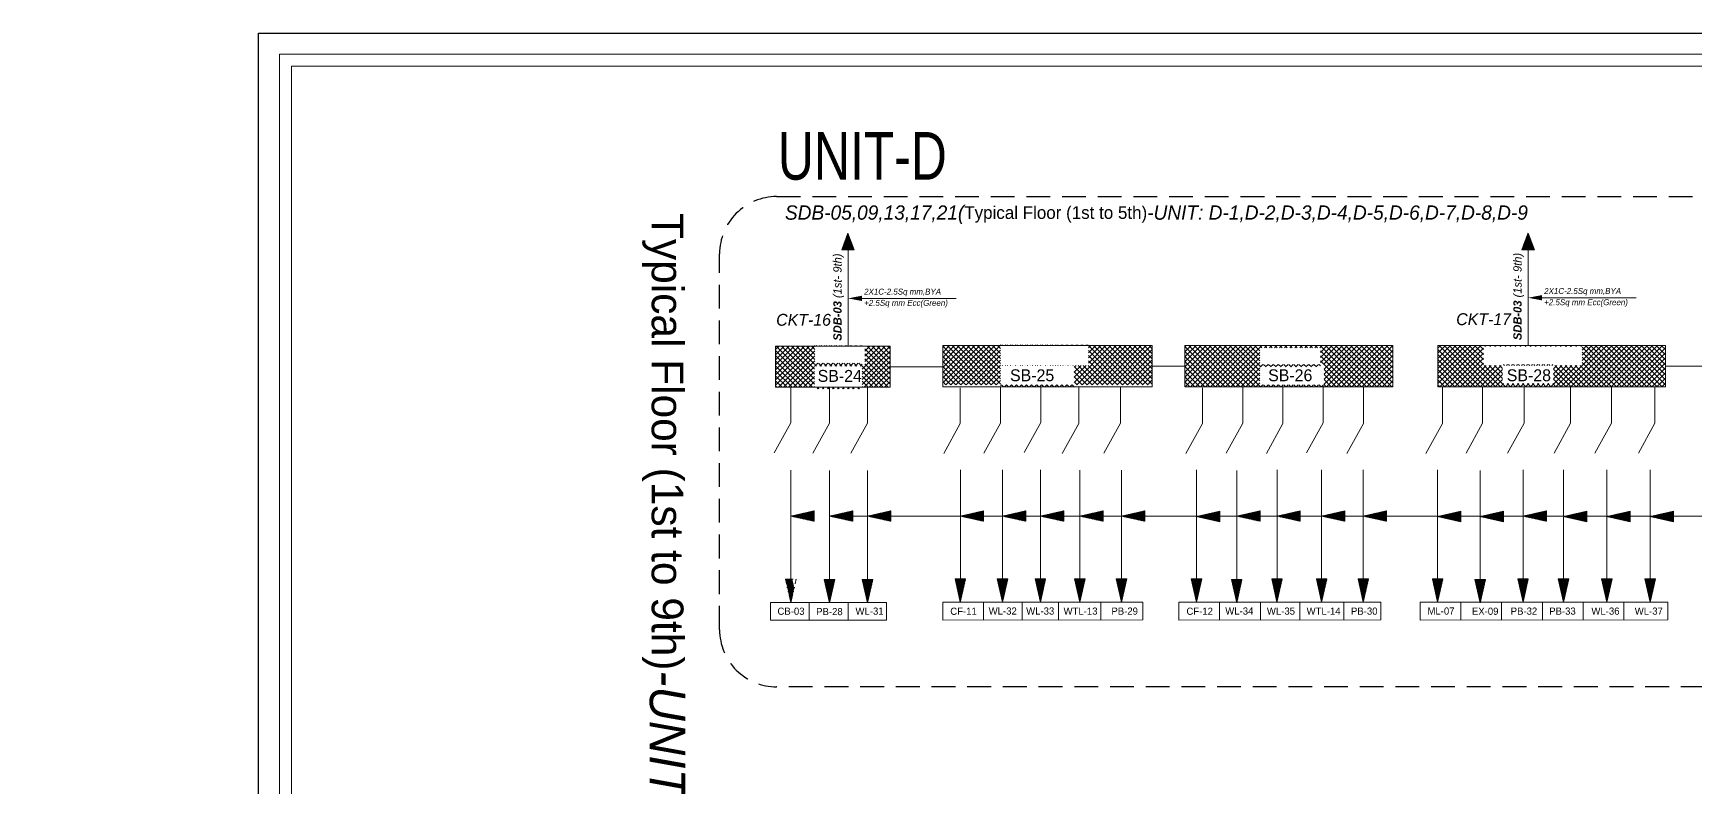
# Model space of a CAD drawing. Header units: inches. Extents: x 109699 to 44449955, y -10987 to 15824140.
# Drawn here: x 217213 to 217912, y -3945 to -3628 of the extents above; entities that cross this region are included whole.
import ezdxf

# ---------------------------------------------------------------- set-up
doc = ezdxf.new("R2010")
doc.units = ezdxf.units.IN
doc.header["$LTSCALE"] = 5
doc.header["$MEASUREMENT"] = 0
doc.linetypes.add('DASHED2', pattern=[0.375, 0.25, -0.125])
doc.linetypes.add('DIVIDE', pattern=[1.25, 0.5, -0.25, 0, -0.25, 0, -0.25])
doc.layers.get('0').update_dxf_attribs({"color": 123})
for name, color, linetype, lineweight in [('@NORMAL', 7, 'Continuous', 5), ('E-CF-Ceiling-Fan', 30, 'Continuous', 13), ('E-CKT-CABLE', 116, 'Continuous', 18), ('E-CKT-TEXT', 135, 'Continuous', 18), ('E-EX-Exhaust-Fan', 190, 'Continuous', 13), ('E-PB-Socket-5A', 203, 'Continuous', 13), ('E-POINT-CABLE', 86, 'Continuous', 18), ('E-SB-Switch-Board', 106, 'Continuous', 18), ('E-SWITCH', 6, 'Continuous', 18), ('E-TP', 11, 'DIVIDE', 18), ('E-WL-Wall-Light', 232, 'Continuous', 15), ('E-WTL-Wall-Tube-Light', 6, 'Continuous', 15), ('Text', 7, 'Continuous', 0), ('WALL-1', 8, 'Continuous', 9)]:
    doc.layers.add(name, color=color, linetype=linetype, lineweight=lineweight)
doc.styles.get("Standard").update_dxf_attribs({"font": 'times.ttf'})
doc.styles.add('style2', font='ARIALN.TTF', dxfattribs={"width": 0.75, "height": 3})
doc.styles.add('TAVE2', font='ROM_____.PFB')

# ---------------------------------------------------------------- blocks, each defined once
blk = doc.blocks.new('zxczxczxcz')
at = {"layer": '@NORMAL'}
for points in [[(177327.5, -15450.1), (175295.2, -15450.1), (175295.2, -14276.8), (177327.5, -14276.8)], [(177319.9, -15442.5), (175302.8, -15442.5), (175302.8, -14284.5), (177319.9, -14284.5)]]:
    blk.add_lwpolyline(points, close=True, dxfattribs=at)
at = {"layer": 'WALL-1', "lineweight": 30}
blk.add_lwpolyline([(177340.9, -15463.5), (175281.8, -15463.5), (175281.8, -14263.5), (177340.9, -14263.5)], close=True, dxfattribs=at)
blk = doc.blocks.new('E-CKT TEXT')
for p, q in [((648438.87, 22105.08), (648437.12, 22112.85)), ((648437.12, 22112.85), (648440.62, 22112.85)), ((648437.16, 22112.65), (648437.36, 22112.85)), ((648437.21, 22112.43), (648437.63, 22112.85)), ((648437.26, 22112.21), (648437.89, 22112.85)), ((648437.31, 22112), (648438.16, 22112.85)), ((648437.36, 22111.78), (648438.43, 22112.85)), ((648437.41, 22111.56), (648438.69, 22112.85)), ((648437.46, 22111.35), (648438.96, 22112.85)), ((648437.51, 22111.13), (648439.22, 22112.85)), ((648437.55, 22110.92), (648439.49, 22112.85)), ((648437.6, 22110.7), (648439.75, 22112.85)), ((648437.65, 22110.48), (648440.02, 22112.85)), ((648437.7, 22110.27), (648440.28, 22112.85)), ((648437.75, 22110.05), (648440.55, 22112.85)), ((648437.8, 22109.83), (648440.57, 22112.6)), ((648437.85, 22109.62), (648440.49, 22112.26)), ((648437.9, 22109.4), (648440.41, 22111.92)), ((648437.94, 22109.18), (648440.34, 22111.58)), ((648437.99, 22108.97), (648440.26, 22111.23)), ((648438.04, 22108.75), (648440.18, 22110.89)), ((648438.09, 22108.54), (648440.11, 22110.55)), ((648438.14, 22108.32), (648440.03, 22110.21)), ((648438.19, 22108.1), (648439.95, 22109.86)), ((648438.24, 22107.89), (648439.87, 22109.52)), ((648438.29, 22107.67), (648439.8, 22109.18)), ((648438.34, 22107.45), (648439.72, 22108.84)), ((648438.38, 22107.24), (648439.64, 22108.49)), ((648438.87, 22105.08), (648440.62, 22112.85)), ((648438.43, 22107.02), (648439.56, 22108.15)), ((648438.48, 22106.8), (648439.49, 22107.81)), ((648438.53, 22106.59), (648439.41, 22107.47)), ((648438.58, 22106.37), (648439.33, 22107.13)), ((648438.63, 22106.16), (648439.26, 22106.78)), ((648438.68, 22105.94), (648439.18, 22106.44)), ((648438.73, 22105.72), (648439.1, 22106.1)), ((648438.77, 22105.51), (648439.02, 22105.76)), ((648438.82, 22105.29), (648438.95, 22105.41))]:
    blk.add_line(p, q)
blk = doc.blocks.new('AR')
at = {"layer": 'E-CKT-CABLE'}
for p, q in [((-271, 449), (0, 548)), ((-155, 405), (-19, 541)), ((-151, 404), (-11, 544)), ((-147, 402), (-2, 547)), ((-144, 401), (0, 544)), ((-140, 399), (0, 539)), ((0, 548), (0, 346)), ((-271, 449), (0, 346)), ((-270, 449), (-269, 450)), ((-266, 448), (-261, 453)), ((-263, 446), (-253, 456)), ((-259, 445), (-244, 459)), ((-255, 443), (-236, 462)), ((-251, 442), (-228, 465)), ((-247, 440), (-219, 468)), ((-243, 439), (-211, 471)), ((-240, 437), (-203, 474)), ((-236, 436), (-194, 477)), ((-232, 434), (-186, 480)), ((-228, 433), (-178, 483)), ((-224, 432), (-169, 486)), ((-220, 430), (-161, 489)), ((-216, 429), (-153, 493)), ((-213, 427), (-144, 496)), ((-209, 426), (-136, 499)), ((-205, 424), (-128, 502)), ((-201, 423), (-119, 505)), ((-197, 421), (-111, 508)), ((-193, 420), (-102, 511)), ((-190, 418), (-94, 514)), ((-186, 417), (-86, 517)), ((-182, 415), (-77, 520)), ((-178, 414), (-69, 523)), ((-174, 413), (-61, 526)), ((-170, 411), (-52, 529)), ((-167, 410), (-44, 532)), ((-163, 408), (-36, 535)), ((-159, 407), (-27, 538)), ((-136, 398), (0, 534)), ((-132, 396), (0, 528)), ((-128, 395), (0, 523)), ((-124, 394), (0, 518)), ((-120, 392), (0, 513)), ((-117, 391), (0, 507)), ((-113, 389), (0, 502)), ((-109, 388), (0, 497)), ((-105, 386), (0, 491)), ((-101, 385), (0, 486)), ((-97, 383), (0, 481)), ((-94, 382), (0, 475)), ((-90, 380), (0, 470)), ((-86, 379), (0, 465)), ((-82, 377), (0, 459)), ((-78, 376), (0, 454)), ((-74, 374), (0, 449)), ((-71, 373), (0, 444)), ((-67, 372), (0, 438)), ((-63, 370), (0, 433)), ((-59, 369), (0, 428)), ((-55, 367), (0, 422)), ((-51, 366), (0, 417)), ((-48, 364), (0, 412)), ((-44, 363), (0, 406)), ((-40, 361), (0, 401)), ((-36, 360), (0, 396)), ((-32, 358), (0, 391)), ((-28, 357), (0, 385)), ((-24, 355), (0, 380)), ((-21, 354), (0, 375)), ((-17, 353), (0, 369)), ((-13, 351), (0, 364)), ((-9, 350), (0, 359)), ((-5, 348), (0, 353)), ((-1, 347), (0, 348))]:
    blk.add_line(p, q, dxfattribs=at)

msp = doc.modelspace()

# ---------------------------------------------------------------- hatches: boundary and pattern name
at = {"layer": 'E-SB-Switch-Board'}
h = msp.add_hatch(dxfattribs=at)
h.set_pattern_fill('ANSI37', color=256, scale=12.003473, angle=180.05046, style=0)
h.set_pattern_definition([(225.050464, (15598.2982, -16746.9632), (1.061901214, -1.060032292), []), (315.050464, (15598.2982, -16746.9632), (1.060032292, 1.061901214), [])])
h.paths.add_polyline_path([(217573.43, -3759.45), (217525.26, -3759.45), (217525.26, -3776.74), (217573.43, -3776.74)])
h.paths.add_polyline_path([(217541.76, -3767.86), (217562.76, -3767.86), (217562.76, -3759.17), (217541.76, -3759.17)])
h.paths.add_polyline_path([(217541.57, -3777.35), (217561.56, -3777.35), (217561.56, -3766.56), (217541.57, -3766.56)])
h = msp.add_hatch(dxfattribs=at)
h.set_pattern_fill('ANSI37', color=256, scale=12.003473, angle=180.05046, style=0)
h.set_pattern_definition([(225.050464, (15604.2204, -16746.7007), (1.061901214, -1.060032292), []), (315.050464, (15604.2204, -16746.7007), (1.060032292, 1.061901214), [])])
h.paths.add_polyline_path([(217683.57, -3759.19), (217595.48, -3759.19), (217595.48, -3775.63), (217683.57, -3775.63)])
h.paths.add_polyline_path([(217619.77, -3767.53), (217656.76, -3767.53), (217656.76, -3758.85), (217619.77, -3758.85)])
h.paths.add_polyline_path([(217619.76, -3776.48), (217650.76, -3776.48), (217650.76, -3767.63), (217619.76, -3767.63)])
h = msp.add_hatch(dxfattribs=at)
h.set_pattern_fill('ANSI37', color=256, scale=12.003473, angle=180.05046, style=0)
h.set_pattern_definition([(225.050464, (15593.3653, -16746.7007), (1.061901214, -1.060032292), []), (315.050464, (15593.3653, -16746.7007), (1.060032292, 1.061901214), [])])
h.paths.add_polyline_path([(217784.76, -3759.19), (217697.26, -3759.19), (217697.26, -3776.48), (217784.76, -3776.48)])
h.paths.add_polyline_path([(217728.76, -3768.2), (217754.26, -3768.2), (217754.26, -3760.13), (217728.76, -3760.13)], flags=16)
h.paths.add_polyline_path([(217728.76, -3775.63), (217755.76, -3775.63), (217755.76, -3767.13), (217728.76, -3767.13)], flags=16)
h = msp.add_hatch(dxfattribs=at)
h.set_pattern_fill('ANSI37', color=256, scale=12.003473, angle=180.05046, style=0)
h.set_pattern_definition([(225.050464, (15568.9174, -16746.7007), (1.061901214, -1.060032292), []), (315.050464, (15568.9174, -16746.7007), (1.060032292, 1.061901214), [])])
h.paths.add_polyline_path([(217899.26, -3759.19), (217803.61, -3759.19), (217803.61, -3776.48), (217899.26, -3776.48)])
h.paths.add_polyline_path([(217822.76, -3767.58), (217864.26, -3767.58), (217864.26, -3759.63), (217822.76, -3759.63)], flags=16)
h.paths.add_polyline_path([(217830.76, -3775.13), (217852.26, -3775.13), (217852.26, -3767.13), (217830.76, -3767.13)], flags=16)

# ---------------------------------------------------------------- linework, layer by layer
at = {"linetype": 'DASHED2', "lineweight": 25, "ltscale": 8}
msp.add_lwpolyline([(217525.68, -3696.59), (218590.81, -3696.59, -0.414214), (218614.81, -3720.59), (218614.81, -3878.61, -0.414214), (218590.81, -3902.61), (217525.68, -3902.61, -0.414214), (217501.68, -3878.61), (217501.68, -3720.59, -0.414214)], format="xyb", close=True, dxfattribs=at)
at = {"layer": 'E-CKT-CABLE'}
for p, q in [((217555.7, -3759.45), (217555.7, -3719.28)), ((217841.55, -3759.19), (217841.55, -3719.01)), ((217559.59, -3739.36), (217601.09, -3739.36)), ((217845.44, -3739.1), (217886.94, -3739.1)), ((217573.43, -3768.09), (217595.48, -3768.09)), ((217683.57, -3767.83), (217697.26, -3767.83)), ((217899.26, -3767.83), (217917.26, -3767.83))]:
    msp.add_line(p, q, dxfattribs=at)
for points in [[(217561.54, -3740.48), (217561.54, -3738.25), (217555.7, -3739.36)], [(217847.38, -3740.21), (217847.38, -3737.99), (217841.55, -3739.1)]]:
    msp.add_solid(points, dxfattribs=at)
at = {"layer": 'E-CKT-TEXT'}
msp.add_line((217552.64, -3830.85), (218028.76, -3830.85), dxfattribs=at)
at = {"layer": 'E-POINT-CABLE'}
for p, q in [((217531.64, -3776.56), (217531.64, -3791.63)), ((217547.89, -3776.7), (217547.89, -3791.77)), ((217563.88, -3776.74), (217563.88, -3791.81)), ((217602.88, -3776.91), (217602.88, -3791.98)), ((217619.8, -3776.69), (217619.8, -3791.76)), ((217636.72, -3776.48), (217636.72, -3791.54)), ((217652.64, -3776.88), (217652.64, -3791.94)), ((217670.22, -3776.73), (217670.22, -3791.8)), ((217704.66, -3776.91), (217704.66, -3791.98)), ((217721.58, -3776.69), (217721.58, -3791.76)), ((217738.5, -3776.48), (217738.5, -3791.54)), ((217738.5, -3776.88), (217738.5, -3791.94)), ((217755.42, -3776.26), (217755.42, -3791.32)), ((217755.42, -3776.66), (217755.42, -3791.72)), ((217772.35, -3776.44), (217772.35, -3791.51)), ((217772.35, -3776.84), (217772.35, -3791.91)), ((217805.51, -3776.48), (217805.51, -3791.98)), ((217822.43, -3776.69), (217822.43, -3791.76)), ((217839.93, -3776.69), (217839.93, -3791.76)), ((217859.43, -3776.69), (217859.43, -3791.76)), ((217876.65, -3776.69), (217876.65, -3791.76)), ((217894.88, -3776.69), (217894.88, -3791.76)), ((217531.64, -3811.57), (217531.64, -3867.17)), ((217547.89, -3811.71), (217547.89, -3867.32)), ((217563.88, -3811.75), (217563.88, -3867.35)), ((217602.89, -3811.48), (217602.89, -3867.09)), ((217620.62, -3811.48), (217620.62, -3867.09)), ((217636.54, -3811.48), (217636.54, -3867.09)), ((217653.12, -3811.49), (217653.12, -3867.09)), ((217670.62, -3811.49), (217670.62, -3867.09)), ((217702.17, -3811.48), (217702.17, -3867.09)), ((217719.08, -3811.7), (217719.08, -3867.31)), ((217736, -3811.48), (217736, -3867.09)), ((217754.76, -3811.48), (217754.76, -3867.09)), ((217772.26, -3811.48), (217772.26, -3867.09)), ((217803.52, -3811.48), (217803.52, -3867.09)), ((217821.43, -3811.7), (217821.43, -3867.31)), ((217839.43, -3811.48), (217839.43, -3867.09)), ((217856.43, -3811.48), (217856.43, -3867.09)), ((217874.65, -3811.48), (217874.65, -3867.09)), ((217892.88, -3811.48), (217892.88, -3867.09)), ((217555.73, -3867.13), (217555.73, -3874.56)), ((217612.6, -3867.09), (217612.6, -3874.51)), ((217612.6, -3867.09), (217612.6, -3874.51)), ((217628.93, -3867.09), (217628.93, -3874.51)), ((217644.12, -3867.09), (217644.12, -3874.51)), ((217644.12, -3867.09), (217644.12, -3874.51)), ((217661.88, -3867.09), (217661.88, -3874.51)), ((217661.88, -3867.09), (217661.88, -3874.51)), ((217711.88, -3867.09), (217711.88, -3874.51)), ((217729.08, -3867.09), (217729.08, -3874.51)), ((217745.58, -3867.09), (217745.58, -3874.51)), ((217764.09, -3867.09), (217764.09, -3874.51)), ((217779.59, -3867.09), (217779.59, -3874.51)), ((217813.23, -3867.09), (217813.23, -3874.51)), ((217830.34, -3867.09), (217830.34, -3874.53)), ((217847.54, -3867.09), (217847.54, -3874.51)), ((217864.76, -3867.09), (217864.76, -3874.51)), ((217881.76, -3874.51), (217881.76, -3867.09))]:
    msp.add_line(p, q, dxfattribs=at)
for points in [[(217523.05, -3874.56), (217539.37, -3874.56), (217539.37, -3867.13), (217523.05, -3867.13)], [(217539.37, -3867.13), (217571.87, -3867.13), (217571.87, -3874.56), (217539.3, -3874.56)], [(217595.48, -3867.09), (217679.64, -3867.09), (217679.64, -3874.51), (217595.48, -3874.54)], [(217694.76, -3867.09), (217779.59, -3867.09), (217779.59, -3874.51), (217694.76, -3874.54)], [(217796.11, -3867.09), (217900.26, -3867.09), (217900.26, -3874.51), (217796.11, -3874.54)]]:
    msp.add_lwpolyline(points, close=True, dxfattribs=at)
at = {"layer": 'E-SB-Switch-Board'}
for points in [[(217525.26, -3776.74), (217573.43, -3776.74), (217573.43, -3759.45), (217525.26, -3759.45)], [(217595.48, -3776.48), (217683.57, -3776.48), (217683.57, -3759.19), (217595.48, -3759.19)], [(217697.26, -3776.48), (217784.76, -3776.48), (217784.76, -3759.19), (217697.26, -3759.19)], [(217803.61, -3776.48), (217899.26, -3776.48), (217899.26, -3759.19), (217803.61, -3759.19)]]:
    msp.add_lwpolyline(points, close=True, dxfattribs=at)
at = {"layer": 'E-SWITCH'}
for p, q in [((217531.64, -3791.63), (217524.66, -3804.24)), ((217547.89, -3791.77), (217540.91, -3804.39)), ((217563.88, -3791.81), (217556.9, -3804.42)), ((217602.88, -3791.98), (217595.9, -3804.59)), ((217619.8, -3791.76), (217612.82, -3804.38)), ((217636.72, -3791.54), (217629.74, -3804.16)), ((217652.64, -3791.94), (217645.66, -3804.56)), ((217670.22, -3791.8), (217663.24, -3804.41)), ((217704.66, -3791.98), (217697.68, -3804.59)), ((217721.58, -3791.76), (217714.6, -3804.38)), ((217738.5, -3791.94), (217731.52, -3804.56)), ((217755.42, -3791.72), (217748.44, -3804.34)), ((217772.35, -3791.91), (217765.37, -3804.52)), ((217805.51, -3791.98), (217798.53, -3804.59)), ((217822.43, -3791.76), (217815.45, -3804.38)), ((217839.93, -3791.76), (217832.95, -3804.38)), ((217859.43, -3791.76), (217852.45, -3804.38)), ((217876.65, -3791.76), (217869.67, -3804.38)), ((217894.88, -3791.76), (217887.9, -3804.38))]:
    msp.add_line(p, q, dxfattribs=at)

# ---------------------------------------------------------------- block references
at = {"layer": 'E-CF-Ceiling-Fan', "color": 1, "xscale": 1.261437301517695, "yscale": 1.261437301517695, "zscale": 1.261437301517695}
for p in [(-600362.09, -31751.26), (-600262.81, -31751.26)]:
    msp.add_blockref('E-CKT TEXT', p, dxfattribs=at)
at = {"layer": 'E-CKT-CABLE', "xscale": -0.02594956736979771, "yscale": 0.02594956736979771, "zscale": 0.02594956734627435, "rotation": 90}
for p in [(217567.31, -3719.01), (217853.16, -3719.01)]:
    msp.add_blockref('AR', p, dxfattribs=at)
at = {"layer": 'E-CKT-TEXT', "xscale": 1.261437301520496, "yscale": 1.261437301520496, "zscale": 1.261437301520496, "rotation": 270}
for p in [(189647.47, 814134.13), (189663.72, 814134.13), (189679.71, 814134.13), (189718.72, 814134.13), (189736.45, 814134.13), (189752.36, 814134.13), (189768.94, 814134.13), (189786.45, 814134.13), (189818, 814133.95), (189834.91, 814134.13), (189851.83, 814134.13), (189870.59, 814134.13), (189888.09, 814134.13), (189919.35, 814133.95), (189937.26, 814133.95), (189955.26, 814134.13), (189972.26, 814133.95), (189990.48, 814133.95), (190008.71, 814133.95)]:
    msp.add_blockref('E-CKT TEXT', p, dxfattribs=at)
at = {"layer": 'E-EX-Exhaust-Fan', "color": 1, "xscale": 1.261437301517695, "yscale": 1.261437301517695, "zscale": 1.261437301517695}
msp.add_blockref('E-CKT TEXT', (-600143.55, -31751.48), dxfattribs=at)
at = {"layer": 'E-PB-Socket-5A', "color": 1, "xscale": 1.261437301517695, "yscale": 1.261437301517695, "zscale": 1.261437301517695}
for p in [(-600417.09, -31751.49), (-600192.72, -31751.26), (-600125.55, -31751.26), (-600108.55, -31751.26)]:
    msp.add_blockref('E-CKT TEXT', p, dxfattribs=at)
at = {"layer": 'E-TP', "color": 1, "xscale": 1.261437301517695, "yscale": 1.261437301517695, "zscale": 1.261437301517695}
msp.add_blockref('E-CKT TEXT', (-600433.34, -31751.34), dxfattribs=at)
at = {"layer": 'E-WL-Wall-Light', "color": 1, "xscale": 1.261437301517695, "yscale": 1.261437301517695, "zscale": 1.261437301517695}
for p in [(-600401.1, -31751.52), (-600344.36, -31751.26), (-600328.44, -31751.26), (-600245.9, -31751.48), (-600228.98, -31751.26), (-600090.33, -31751.26), (-600072.1, -31751.26)]:
    msp.add_blockref('E-CKT TEXT', p, dxfattribs=at)
at = {"layer": 'E-WTL-Wall-Tube-Light', "color": 1, "xscale": 1.261437301517695, "yscale": 1.261437301517695, "zscale": 1.261437301517695}
for p in [(-600311.86, -31751.26), (-600294.36, -31751.26), (-600210.22, -31751.26), (-600161.46, -31751.26)]:
    msp.add_blockref('E-CKT TEXT', p, dxfattribs=at)
at = {"layer": 'WALL-1', "linetype": 'Continuous', "xscale": 0.6583637491200001, "yscale": 0.6583637491200001, "zscale": 0.6583637491200001}
msp.add_blockref('zxczxczxcz', (101908.72, 5762.61), dxfattribs=at)

# ---------------------------------------------------------------- texts
at = {"layer": 'E-CF-Ceiling-Fan', "color": 1, "char_height": 3, "width": 10.9021, "attachment_point": 1}
for s, insert in [('{\\fCentury Gothic|b0|i0|c0|p34;\\C256;CF-11}', (217598.66, -3869.34)), ('{\\fCentury Gothic|b0|i0|c0|p34;\\C256;CF-12}', (217697.94, -3869.34))]:
    msp.add_mtext(s, dxfattribs=dict(at, insert=insert))
at = {"layer": 'E-CKT-TEXT', "color": 1, "attachment_point": 1}
for s, insert, char_height, width in [('{\\fCentury Gothic|b0|i1|c0|p34;\\C256;SDB-05,09,13,17,21(\\A1;\\fCentury Gothic|b0|i0|c0|p34;\\H0.88889x;Typical Floor (1st to 5th)\\A0;\\fCentury Gothic|b0|i1|c0|p34;\\H1.125x;-UNIT: D-1,D-2,D-3,D-4,D-5,D-6,D-7,D-8,D-9}', (217529.16, -3700.3), 6, 391.5294), ('{\\fCentury Gothic|b0|i1|c0|p34;\\C256;2X1C-2.5Sq mm,BYA}', (217562.46, -3735.28), 2.5, 41.3635), ('{\\fCentury Gothic|b0|i1|c0|p34;\\C256;2X1C-2.5Sq mm,BYA}', (217848.31, -3735.02), 2.5, 41.3635), ('{\\fCentury Gothic|b0|i1|c0|p34;\\C256;+2.5Sq mm Ecc(Green) }', (217562.46, -3740), 2.5, 41.3635), ('{\\fCentury Gothic|b0|i1|c0|p34;\\C256;+2.5Sq mm Ecc(Green) }', (217848.31, -3739.74), 2.5, 41.3635), ('{\\fCentury Gothic|b0|i1|c0|p34;\\C256;CKT-16}', (217525.48, -3745.87), 5, 24.1526), ('{\\fCentury Gothic|b0|i1|c0|p34;\\C256;CKT-17}', (217811.33, -3745.61), 5, 24.1526)]:
    msp.add_mtext(s, dxfattribs=dict(at, insert=insert, char_height=char_height, width=width))
at = {"layer": 'E-CKT-TEXT', "color": 1, "char_height": 3.5, "width": 48.6814, "attachment_point": 1, "rotation": 90}
for s, insert in [('{\\fCentury Gothic|b1|i1|c0|p34;\\C256;SDB-03\\fCentury Gothic|b0|i1|c0|p34; (1st- 9th)}', (217549.48, -3757.17)), ('\\pt45.5;{\\fCentury Gothic|b1|i1|c0|p34;\\C256;SDB-03\\fCentury Gothic|b0|i1|c0|p34; (1st- 9th)}', (217835.33, -3756.91))]:
    msp.add_mtext(s, dxfattribs=dict(at, insert=insert))
at = {"layer": 'E-EX-Exhaust-Fan', "color": 1, "insert": (217817.94, -3869.34), "char_height": 3, "width": 10.9021, "attachment_point": 1}
msp.add_mtext('{\\fCentury Gothic|b0|i0|c0|p34;\\C256;EX-09}', dxfattribs=at)
at = {"layer": 'E-PB-Socket-5A', "color": 1, "char_height": 3, "width": 10.9021, "attachment_point": 1}
for s, insert in [('{\\fCentury Gothic|b0|i0|c0|p34;\\C256;PB-29}', (217666.39, -3869.28)), ('{\\fCentury Gothic|b0|i0|c0|p34;\\C256;PB-30}', (217767.1, -3869.28)), ('{\\fCentury Gothic|b0|i0|c0|p34;\\C256;PB-32}', (217834.24, -3869.28)), ('{\\fCentury Gothic|b0|i0|c0|p34;\\C256;PB-33}', (217850.43, -3869.28)), ('{\\fCentury Gothic|b0|i0|c0|p34;\\C256;PB-28}', (217542.28, -3869.48))]:
    msp.add_mtext(s, dxfattribs=dict(at, insert=insert))
at = {"layer": 'E-SB-Switch-Board', "color": 1, "char_height": 5, "attachment_point": 1}
for s, insert, width in [('{\\fCentury Gothic|b0|i0|c0|p34;\\C256;SB-24}', (217542.91, -3769.44), 24.1526), ('{\\fCentury Gothic|b0|i0|c0|p34;\\C256;SB-25}', (217623.78, -3769.18), 41.3327), ('{\\fCentury Gothic|b0|i0|c0|p34;\\C256;SB-26}', (217732.28, -3769.18), 40.6446), ('{\\fCentury Gothic|b0|i0|c0|p34;\\C256;SB-28}', (217832.59, -3769.18), 24.1526)]:
    msp.add_mtext(s, dxfattribs=dict(at, insert=insert, width=width))
at = {"layer": 'E-TP', "color": 1, "insert": (217526.03, -3869.33), "char_height": 3, "width": 10.9021, "attachment_point": 1}
msp.add_mtext('{\\fCentury Gothic|b0|i0|c0|p34;\\C256;CB-03}', dxfattribs=at)
at = {"layer": 'E-WL-Wall-Light', "color": 1, "char_height": 3, "attachment_point": 1}
for s, insert, width in [('{\\fCentury Gothic|b0|i0|c0|p34;\\C256;WL-31}', (217558.82, -3869.29), 10.9021), ('{\\fCentury Gothic|b0|i0|c0|p34;\\C256;WL-32}', (217614.8, -3869.25), 10.9021), ('{\\fCentury Gothic|b0|i0|c0|p34;\\C256;WL-33}', (217630.56, -3869.25), 12.7336), ('{\\fCentury Gothic|b0|i0|c0|p34;\\C256;WL-34}', (217714.26, -3869.25), 14.2676), ('{\\fCentury Gothic|b0|i0|c0|p34;\\C256;WL-35}', (217731.75, -3869.28), 14.2676), ('{\\fCentury Gothic|b0|i0|c0|p34;\\C256;WL-36}', (217868.16, -3869.28), 14.2676), ('{\\fCentury Gothic|b0|i0|c0|p34;\\C256;WL-37}', (217886.38, -3869.28), 14.2676)]:
    msp.add_mtext(s, dxfattribs=dict(at, insert=insert, width=width))
at = {"layer": 'E-WTL-Wall-Tube-Light', "color": 1, "char_height": 3, "attachment_point": 1}
for s, insert, width in [('{\\fCentury Gothic|b0|i0|c0|p34;\\C256;WTL-13}', (217646.29, -3869.28), 14.7879), ('{\\fCentury Gothic|b0|i0|c0|p34;\\C256;WTL-14}', (217748.45, -3869.28), 14.7879), ('{\\fCentury Gothic|b0|i0|c0|p34;\\C256;ML-07}', (217799.25, -3869.25), 24.0847)]:
    msp.add_mtext(s, dxfattribs=dict(at, insert=insert, width=width))
at = {"layer": 'Text', "insert": (217561.71, -3689.75, 0.48), "char_height": 20, "width": 44.9254, "attachment_point": 8, "style": 'style2'}
msp.add_mtext('{\\fArial|b0|i0|c162|p34;\\PUN\\fArial|b0|i0|c0|p34;I\\fArial|b0|i0|c162|p34;T-\\fArial|b0|i0|c0|p34;D}', dxfattribs=at)
at = {"layer": 'Text', "insert": (217487.32, -3703.49), "char_height": 15, "width": 750.5724, "attachment_point": 1, "rotation": 270, "style": 'TAVE2'}
msp.add_mtext('\\A1;\\pt450;{\\fCentury Gothic|b0|i0|c0|p34;\\H0.88889x;Typical Floor (1st to 9th)\\A0;\\fCentury Gothic|b0|i1|c0|p34;\\H1.125x;-UNIT: D-1,D-2,D-3,D-4,D-5,D-6,D-7,D-8,D-9)}', dxfattribs=at)

doc.saveas('drawing.dxf')
